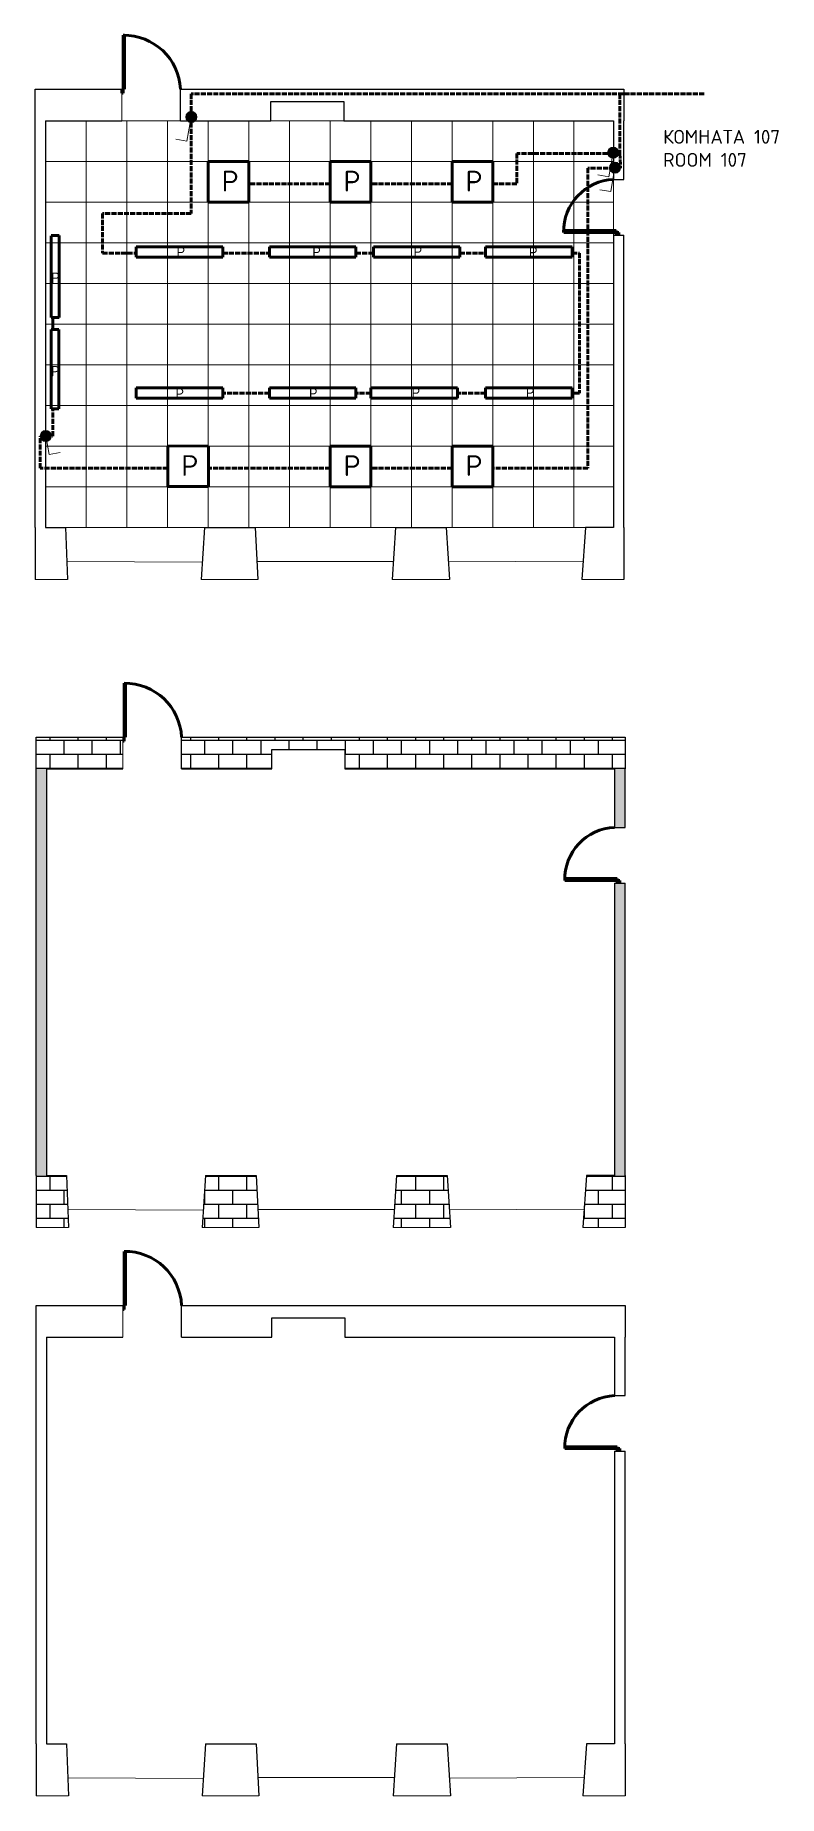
# Model space of a CAD drawing. Header units: millimetres. Extents: x 2833 to 13578, y -10581 to 14861.
import ezdxf

# ---------------------------------------------------------------- set-up
doc = ezdxf.new("R2010")
doc.units = ezdxf.units.MM
doc.header["$LTSCALE"] = 3
doc.linetypes.add('ACAD_ISO02W100', pattern=[15, 12, -3])
for name, color, linetype, lineweight in [('$Osveshenie', 240, 'Continuous', 15), ('1-Дверь', 255, 'Continuous', 15), ('Выключатель одноклавишный защищенный открытый', 5, 'Continuous', 15)]:
    doc.layers.add(name, color=color, linetype=linetype, lineweight=lineweight)
doc.styles.add('ГОСТ', font='isocpeur.ttf')

msp = doc.modelspace()

# ---------------------------------------------------------------- hatches: boundary and pattern name
at = {"linetype": 'ByBlock'}
h = msp.add_hatch(dxfattribs=at)
h.set_pattern_fill('AR-B816', color=256)
h.paths.add_polyline_path([(4098, 4717), (2998, 4717), (2848, 4717), (2848, 4258), (2998, 4258), (4098, 4258)])
h = msp.add_hatch(dxfattribs=at)
h.set_pattern_fill('AR-B816', color=256)
h.paths.add_polyline_path([(6251, 4717), (6214, 4717), (5755, 4717), (5602, 4717), (5449, 4717), (5296, 4717), (5143, 4717), (4990, 4717), (4948, 4717), (4948, 4258), (6251, 4258)])
h = msp.add_hatch(dxfattribs=at)
h.set_pattern_fill('AR-B816', color=256)
h.paths.add_polyline_path([(11356, 4717), (11206, 4717), (6979, 4717), (6826, 4717), (6673, 4717), (6520, 4717), (6367, 4717), (6214, 4717), (5755, 4717), (5602, 4717), (5449, 4717), (5296, 4717), (5143, 4717), (4990, 4717), (4948, 4717), (4948, 4258), (6251, 4258), (6251, 4538), (7306, 4538), (7306, 4258), (11206, 4258), (11356, 4258)])
h = msp.add_hatch(dxfattribs=at)
h.set_pattern_fill('AR-B816', color=256)
h.paths.add_polyline_path([(11356, 4717), (11206, 4717), (7306, 4717), (7306, 4258), (11206, 4258), (11356, 4258)])
h = msp.add_hatch(dxfattribs=at)
h.set_pattern_fill('CROSS', color=256, scale=3)
h.paths.add_polyline_path([(11356, 4258), (11206, 4258), (11206, 3413), (11356, 3413)])
h.paths.add_polyline_path([(11356, 2609), (11206, 2609), (11206, -1618), (11356, -1618)])
h.paths.add_polyline_path([(2998, 4258), (2848, 4258), (2848, -1618), (2998, -1618)])
h = msp.add_hatch(dxfattribs=at)
h.set_pattern_fill('CROSS', color=256, scale=3)
h.paths.add_polyline_path([(11356, 2609), (11206, 2609), (11206, -1618), (11356, -1618)])
h = msp.add_hatch()
h.set_pattern_fill('AR-B816', color=256)
h.paths.add_polyline_path([(11356, -1618), (11206, -1618), (10800, -1618), (10748, -2370), (11356, -2370)])
h.paths.add_polyline_path([(8785, -1618), (8056, -1618), (8007, -2370), (8836, -2370)])
h.paths.add_polyline_path([(6025, -1618), (5293, -1618), (5244, -2370), (6065, -2370)])
h.paths.add_polyline_path([(3283, -1618), (2998, -1618), (2848, -1618), (2848, -2370), (3314, -2370)])
at = {"layer": '1-Дверь', "true_color": 0x642165}
h = msp.add_hatch(dxfattribs=at)
h.set_pattern_fill('NET', color=219, scale=185)
h.set_pattern_definition([(0, (2982.67, 13622), (0, 587.375), []), (90, (2982.67, 13622), (-587.375, 4e-14), [])])
h.paths.add_polyline_path([(11191, 11973), (11191, 12777), (11191, 13622), (7291, 13622), (4083, 13622), (2983, 13622), (2983, 7746), (11191, 7753)])
at = {"layer": 'Выключатель одноклавишный защищенный открытый'}
h = msp.add_hatch(color=7, dxfattribs=at)
edge = h.paths.add_edge_path()
edge.add_arc((5086, 13678), 80, 0, 360)
h = msp.add_hatch(color=7, dxfattribs=at)
edge = h.paths.add_edge_path()
edge.add_arc((11183, 13163), 80, 0, 360)
h = msp.add_hatch(color=7, dxfattribs=at)
edge = h.paths.add_edge_path()
edge.add_arc((11209, 12947), 80, 0, 360)
h = msp.add_hatch(color=7, dxfattribs=at)
edge = h.paths.add_edge_path()
edge.add_arc((2984, 9070), 80, 0, 360)

# ---------------------------------------------------------------- linework, layer by layer
at = {"layer": '$Osveshenie', "color": 7}
for points in [[(5072, 13599), (5025, 13331), (4867, 13359)], [(11169, 13084), (11122, 12816), (10965, 12844)], [(11195, 12869), (11149, 12601), (10991, 12629)], [(2986, 9070), (3033, 8803), (3191, 8830)]]:
    msp.add_lwpolyline(points, dxfattribs=at)
at = {"linetype": 'ByBlock'}
for p, q in [((2833, 7746), (2833, 14081)), ((2833, 14081), (2983, 14081)), ((2983, 14081), (4083, 14081)), ((4933, 13622), (4933, 14081)), ((4933, 14081), (4975, 14081)), ((4975, 14081), (5128, 14081)), ((5128, 14081), (5281, 14081)), ((5281, 14081), (5434, 14081)), ((5434, 14081), (5587, 14081)), ((5587, 14081), (5740, 14081)), ((5740, 14081), (6199, 14081)), ((6199, 14081), (6352, 14081)), ((6352, 14081), (6505, 14081)), ((6505, 14081), (6658, 14081)), ((6658, 14081), (6811, 14081)), ((6811, 14081), (6964, 14081)), ((6964, 14081), (11191, 14081)), ((11191, 14081), (11341, 14081)), ((11341, 14081), (11341, 13622)), ((6236, 13902), (7291, 13902)), ((6236, 13622), (6236, 13902)), ((7291, 13902), (7291, 13622)), ((2983, 13622), (2983, 7746)), ((7291, 13622), (11191, 13622)), ((11191, 13622), (11191, 12777)), ((11341, 12777), (11341, 13622)), ((11191, 12777), (11341, 12777)), ((11191, 11973), (11191, 7746)), ((11191, 11973), (11341, 11973)), ((11341, 7746), (11341, 11973)), ((2983, 7746), (3268, 7746)), ((2848, -1618), (2848, 4717)), ((2848, 4717), (2998, 4717)), ((2998, 4717), (4098, 4717)), ((4948, 4258), (4948, 4717)), ((4948, 4717), (4990, 4717)), ((4990, 4717), (5143, 4717)), ((5143, 4717), (5296, 4717)), ((5296, 4717), (5449, 4717)), ((5449, 4717), (5602, 4717)), ((5602, 4717), (5755, 4717)), ((5755, 4717), (6214, 4717)), ((6214, 4717), (6367, 4717)), ((6367, 4717), (6520, 4717)), ((6520, 4717), (6673, 4717)), ((6673, 4717), (6826, 4717)), ((6826, 4717), (6979, 4717)), ((6979, 4717), (11206, 4717)), ((11206, 4717), (11356, 4717)), ((11356, 4717), (11356, 4258)), ((6251, 4538), (7306, 4538)), ((6251, 4258), (6251, 4538)), ((7306, 4538), (7306, 4258)), ((2998, 4258), (2998, -1618)), ((7306, 4258), (11206, 4258)), ((11206, 4258), (11206, 3413)), ((11356, 3413), (11356, 4258)), ((11206, 3413), (11356, 3413)), ((11206, 2609), (11206, -1618)), ((11206, 2609), (11356, 2609)), ((11356, -1618), (11356, 2609)), ((2998, -1618), (3283, -1618)), ((2848, -9829), (2848, -3494)), ((2848, -3494), (2998, -3494)), ((2998, -3494), (4098, -3494)), ((4948, -3953), (4948, -3494)), ((4948, -3494), (4990, -3494)), ((4990, -3494), (5143, -3494)), ((5143, -3494), (5296, -3494)), ((5296, -3494), (5449, -3494)), ((5449, -3494), (5602, -3494)), ((5602, -3494), (5755, -3494)), ((5755, -3494), (6214, -3494)), ((6214, -3494), (6367, -3494)), ((6367, -3494), (6520, -3494)), ((6520, -3494), (6673, -3494)), ((6673, -3494), (6826, -3494)), ((6826, -3494), (6979, -3494)), ((6979, -3494), (11206, -3494)), ((11206, -3494), (11356, -3494)), ((11356, -3494), (11356, -3953)), ((6251, -3673), (7306, -3673)), ((6251, -3953), (6251, -3673)), ((7306, -3673), (7306, -3953)), ((2998, -3953), (2998, -9829)), ((7306, -3953), (11206, -3953)), ((11206, -3953), (11206, -4798)), ((11356, -4798), (11356, -3953)), ((11206, -4798), (11356, -4798)), ((11206, -5602), (11206, -9829)), ((11206, -5602), (11356, -5602)), ((11356, -9829), (11356, -5602)), ((2998, -9829), (3283, -9829))]:
    msp.add_line(p, q, dxfattribs=at)
for p, q in [((2983, 13622), (4083, 13622)), ((4933, 13622), (6236, 13622)), ((6236, 13622), (6236, 13622)), ((2833, 7746), (2833, 6994)), ((3268, 7746), (3298, 6994)), ((5278, 7746), (5229, 6994)), ((5278, 7746), (6010, 7746)), ((6010, 7746), (6050, 6994)), ((8041, 7746), (7992, 6994)), ((8041, 7746), (8770, 7746)), ((8770, 7746), (8821, 6994)), ((10785, 7746), (10733, 6994)), ((11191, 7746), (10785, 7746)), ((11341, 7746), (11341, 6994)), ((2998, 4258), (4098, 4258)), ((4948, 4258), (6251, 4258)), ((6251, 4258), (6251, 4258)), ((2848, -1618), (2848, -2370)), ((3283, -1618), (3314, -2370)), ((5293, -1618), (5244, -2370)), ((5293, -1618), (6025, -1618)), ((6025, -1618), (6065, -2370)), ((8056, -1618), (8007, -2370)), ((8056, -1618), (8785, -1618)), ((8785, -1618), (8836, -2370)), ((10800, -1618), (10748, -2370)), ((11206, -1618), (10800, -1618)), ((11356, -1618), (11356, -2370)), ((2998, -3953), (4098, -3953)), ((4948, -3953), (6251, -3953)), ((6251, -3953), (6251, -3953)), ((2848, -9829), (2848, -10581)), ((3283, -9829), (3314, -10581)), ((5293, -9829), (5244, -10581)), ((5293, -9829), (6025, -9829)), ((6025, -9829), (6065, -10581)), ((8056, -9829), (8007, -10581)), ((8056, -9829), (8785, -9829)), ((8785, -9829), (8836, -10581)), ((10800, -9829), (10748, -10581)), ((11206, -9829), (10800, -9829)), ((11356, -9829), (11356, -10581))]:
    msp.add_line(p, q)
at = {"layer": '1-Дверь', "lineweight": 200, "ltscale": 2}
for p, q in [((4102, 14023), (4102, 14861)), ((4102, 14861), (4123, 14861)), ((4123, 14861), (4123, 14081)), ((4083, 14081), (4123, 14081)), ((4083, 14023), (4102, 14023)), ((5332, 13035), (5332, 12448)), ((5920, 13035), (5332, 13035)), ((5920, 12448), (5920, 13035)), ((7681, 13034), (7093, 13035)), ((7093, 13034), (7093, 12448)), ((7681, 12447), (7681, 13034)), ((8857, 13034), (8856, 12447)), ((9444, 13034), (8857, 13034)), ((9444, 12447), (9444, 13034)), ((5332, 12448), (5920, 12448)), ((7093, 12448), (7681, 12447)), ((8856, 12447), (9444, 12447)), ((3178, 11968), (3064, 11968)), ((3064, 11961), (3064, 10781)), ((3178, 10781), (3178, 11968)), ((11229, 12037), (10469, 12037)), ((10469, 12037), (10469, 12011)), ((11266, 12011), (10470, 12011)), ((11229, 11973), (11229, 12037)), ((11266, 11973), (11266, 12011)), ((4292, 11802), (5542, 11802)), ((4292, 11652), (4292, 11802)), ((5542, 11802), (5542, 11652)), ((6217, 11802), (7467, 11802)), ((6217, 11652), (6217, 11802)), ((7467, 11802), (7467, 11652)), ((7721, 11802), (8971, 11802)), ((7721, 11652), (7721, 11802)), ((8971, 11802), (8971, 11652)), ((9342, 11802), (10592, 11802)), ((9342, 11652), (9342, 11802)), ((10592, 11802), (10592, 11652)), ((5542, 11652), (4292, 11652)), ((7467, 11652), (6217, 11652)), ((8971, 11652), (7721, 11652)), ((10592, 11652), (9342, 11652)), ((3064, 10781), (3178, 10781)), ((3061, 10609), (3061, 9462)), ((3174, 10606), (3061, 10606)), ((3174, 9462), (3174, 10606)), ((5542, 9764), (4292, 9764)), ((4292, 9764), (4292, 9614)), ((5542, 9614), (5542, 9764)), ((7467, 9764), (6217, 9764)), ((6217, 9764), (6217, 9614)), ((7467, 9614), (7467, 9764)), ((8933, 9764), (7683, 9764)), ((7683, 9764), (7683, 9614)), ((8933, 9614), (8933, 9764)), ((10592, 9764), (9342, 9764)), ((9342, 9764), (9342, 9614)), ((10592, 9614), (10592, 9764)), ((3061, 9462), (3174, 9462)), ((4292, 9614), (5542, 9614)), ((6217, 9614), (7467, 9614)), ((7683, 9614), (8933, 9614)), ((9342, 9614), (10592, 9614)), ((4749, 8925), (4749, 8338)), ((5337, 8924), (4749, 8925)), ((5337, 8337), (5337, 8924)), ((7095, 8922), (7095, 8335)), ((7683, 8922), (7095, 8922)), ((7682, 8335), (7683, 8922)), ((8857, 8923), (8857, 8336)), ((9445, 8923), (8857, 8923)), ((9444, 8336), (9445, 8923)), ((4749, 8338), (5337, 8337)), ((7095, 8335), (7682, 8335)), ((8857, 8336), (9444, 8336)), ((4117, 4659), (4117, 5497)), ((4138, 5497), (4138, 4717)), ((4138, 4717), (4098, 4717)), ((4117, 4659), (4098, 4659)), ((11244, 2673), (10484, 2673)), ((11281, 2647), (10485, 2647)), ((11244, 2609), (11244, 2673)), ((11281, 2609), (11281, 2647)), ((4117, -3552), (4117, -2714)), ((4138, -2714), (4138, -3494)), ((4138, -3494), (4098, -3494)), ((4117, -3552), (4098, -3552)), ((11244, -5538), (10484, -5538)), ((11281, -5564), (10485, -5564)), ((11244, -5602), (11244, -5538)), ((11281, -5602), (11281, -5564))]:
    msp.add_line(p, q, dxfattribs=at)
at = {"layer": '1-Дверь'}
for p, q in [((4083, 13622), (4083, 14081)), ((4933, 13622), (6236, 13622)), ((5245, 7244), (3288, 7254)), ((6036, 7256), (6036, 7275)), ((6036, 7256), (8009, 7257)), ((6036, 7256), (6036, 7256)), ((6036, 7256), (6036, 7256)), ((8803, 7250), (10751, 7259)), ((2833, 6994), (3298, 6994)), ((5229, 6994), (6050, 6994)), ((7992, 6994), (8821, 6994)), ((10733, 6994), (11341, 6994)), ((4098, 4258), (4098, 4717)), ((4948, 4258), (6251, 4258)), ((5260, -2119), (3303, -2110)), ((6051, -2108), (6051, -2089)), ((6051, -2108), (8024, -2107)), ((6051, -2108), (6051, -2108)), ((6051, -2108), (6051, -2108)), ((8818, -2114), (10766, -2105)), ((2848, -2370), (3314, -2370)), ((5244, -2370), (6065, -2370)), ((8007, -2370), (8836, -2370)), ((10748, -2370), (11356, -2370)), ((4098, -3953), (4098, -3494)), ((4948, -3953), (6251, -3953)), ((5260, -10331), (3303, -10322)), ((6051, -10319), (6051, -10301)), ((6051, -10319), (6051, -10319)), ((6051, -10319), (6051, -10319)), ((6051, -10319), (8024, -10319)), ((8818, -10326), (10766, -10317)), ((2848, -10581), (3314, -10581)), ((5244, -10581), (6065, -10581)), ((8007, -10581), (8836, -10581)), ((10748, -10581), (11356, -10581))]:
    msp.add_line(p, q, dxfattribs=at)
at = {"layer": '1-Дверь', "linetype": 'ACAD_ISO02W100', "lineweight": 200, "ltscale": 2}
for p, q in [((4083, 14081), (4083, 14023)), ((12499, 14016), (5085, 14016)), ((5085, 14016), (5085, 13700)), ((11283, 14016), (11283, 13153)), ((5088, 13598), (5088, 12285)), ((11283, 13153), (9791, 13153)), ((9791, 13153), (9791, 12711)), ((11283, 13153), (11291, 12938)), ((11291, 12938), (10819, 12938)), ((10819, 12938), (10819, 8602)), ((7093, 12713), (5920, 12713)), ((8857, 12712), (7681, 12712)), ((9791, 12711), (9444, 12712)), ((5088, 12285), (3806, 12285)), ((3806, 12285), (3806, 11713)), ((3806, 11713), (4292, 11713)), ((5542, 11713), (6217, 11713)), ((7467, 11713), (7721, 11713)), ((8971, 11713), (9342, 11713)), ((10592, 11713), (10699, 11713)), ((10699, 11713), (10699, 9688)), ((3086, 10606), (3086, 10781)), ((6217, 9688), (5542, 9688)), ((7683, 9688), (7467, 9688)), ((9342, 9688), (8933, 9688)), ((10699, 9688), (10592, 9688)), ((3086, 9066), (3086, 9462)), ((2904, 8605), (2904, 9066)), ((2904, 9066), (3086, 9066)), ((4749, 8605), (2904, 8605)), ((7095, 8604), (5337, 8605)), ((8857, 8603), (7682, 8604)), ((10819, 8602), (9444, 8603))]:
    msp.add_line(p, q, dxfattribs=at)
at = {"layer": '1-Дверь', "color": 219, "true_color": 0x642165}
for p, q in [((7291, 13622), (4083, 13622)), ((11191, 11973), (11191, 12777)), ((2983, 7748), (11191, 7746))]:
    msp.add_line(p, q, dxfattribs=at)
at = {"layer": '1-Дверь', "lineweight": 200, "ltscale": 2}
for centre, radius, start, end in [((4113, 14040), 821, 2.8611, 90.7407), ((11223, 12024), 754, 92.4698, 180.997), ((4128, 4676), 821, 2.8611, 90.7407), ((11238, 2660), 754, 92.4698, 180.997), ((4128, -3535), 821, 2.8611, 90.7407), ((11238, -5551), 754, 92.4698, 180.997)]:
    msp.add_arc(centre, radius, start, end, dxfattribs=at)
at = {"layer": 'Выключатель одноклавишный защищенный открытый', "color": 7}
for centre in [(5088, 13678), (11185, 13163), (11212, 12947), (2986, 9070)]:
    msp.add_circle(centre, 80, dxfattribs=at)

# ---------------------------------------------------------------- texts
at = {"layer": '1-Дверь', "lineweight": 200, "ltscale": 2, "attachment_point": 1, "style": 'ГОСТ'}
for s, width, gutter_width, insert, char_height in [('КОМНАТА 107\\PROOM 107', 6158.99, 30, (11907, 13493), 200), ('Р', 300, 12.5, (5525, 12903), 300), ('Р', 300, 12.5, (7286, 12902), 300), ('Р', 300, 12.5, (9049, 12902), 300), ('Р', 150, 12.5, (4875, 11803), 150), ('Р', 150, 12.5, (6836, 11803), 150), ('Р', 150, 12.5, (8300, 11808), 150), ('Р', 150, 12.5, (9967, 11801), 150), ('Р', 150, 12.5, (3064, 11431), 150), ('Р', 150, 12.5, (3061, 10081), 150), ('Р', 150, 12.5, (4859, 9758), 150), ('Р', 150, 12.5, (6788, 9761), 150), ('Р', 150, 12.5, (8271, 9769), 150), ('Р', 150, 12.5, (9923, 9772), 150), ('Р', 300, 12.5, (4942, 8792), 300), ('Р', 300, 12.5, (7287, 8790), 300), ('Р', 300, 12.5, (9049, 8791), 300)]:
    msp.add_mtext_dynamic_manual_height_columns(s, width=width, gutter_width=gutter_width, heights=[0], dxfattribs=dict(at, insert=insert, char_height=char_height))

doc.saveas('drawing.dxf')
